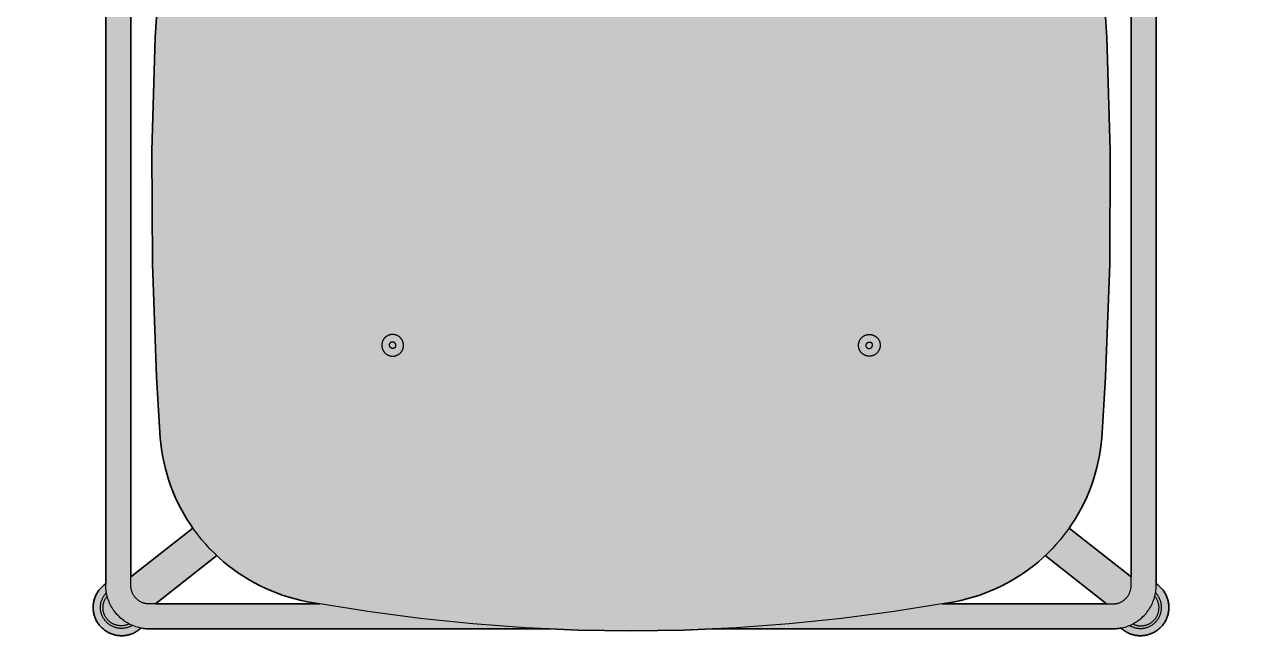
# Model space of a CAD drawing. Header units: millimetres. Extents: x 0 to 1859, y -912 to 978.
# Drawn here: x 154 to 689, y -912 to -643 of the extents above; entities that cross this region are included whole.
import ezdxf

# ---------------------------------------------------------------- set-up
doc = ezdxf.new("R2010")
doc.units = ezdxf.units.MM
doc.layers.add('Blocks', color=7, linetype='Continuous')
doc.layers.add('Blocks$Fill', color=7, linetype='Continuous', true_color=0xffffff)
doc.layers.add('Blocks$Inner', color=7, linetype='Continuous', lineweight=25, true_color=0x007f00)
doc.layers.add('Blocks$Outline', color=7, linetype='Continuous', lineweight=35, true_color=0xff3f3f)

# ---------------------------------------------------------------- blocks, each defined once
blk = doc.blocks.new('Soft Edge 95 Barstool High Top')
at = {"layer": 'Blocks$Fill'}
h = blk.add_hatch(color=256, dxfattribs=at)
h.paths.add_polyline_path([(-162.65, -151.21), (-162.49, -150.37), (-162.44, -149.94), (-162.39, -149.51), (-162.36, -149.08), (-162.35, -148.65), (-162.35, -148.22), (-162.36, -147.79), (-162.39, -147.36), (-162.44, -146.94), (-162.5, -146.51), (-162.57, -146.09), (-162.66, -145.67), (-162.76, -145.25), (-162.88, -144.84), (-163.01, -144.43), (-163.16, -144.02), (-163.32, -143.62), (-163.49, -143.23), (-163.67, -142.84), (-163.87, -142.46), (-164.09, -142.09), (-164.31, -141.72), (-164.55, -141.36), (-164.8, -141.01), (-165.06, -140.67), (-165.33, -140.34), (-165.62, -140.02), (-165.91, -139.7), (-166.22, -139.4), (-166.54, -139.11), (-166.86, -138.83), (-167.2, -138.56), (-167.54, -138.3), (-167.9, -138.06), (-168.26, -137.83), (-168.63, -137.61), (-169, -137.4), (-169.39, -137.2), (-169.78, -137.02), (-170.17, -136.86), (-170.57, -136.7), (-170.98, -136.56), (-171.39, -136.44), (-171.81, -136.32), (-172.23, -136.23), (-172.65, -136.14), (-173.07, -136.08), (-173.5, -136.02), (-173.93, -135.98), (-174.36, -135.96), (-174.79, -135.95), (-175.22, -135.95), (-175.65, -135.97), (-176.07, -136.01), (-176.5, -136.06), (-176.93, -136.12), (-177.35, -136.2), (-177.77, -136.3), (-178.19, -136.4), (-178.6, -136.52), (-179.01, -136.66), (-179.41, -136.81), (-179.81, -136.97), (-180.2, -137.15), (-180.58, -137.34), (-180.96, -137.55), (-181.34, -137.77), (-181.7, -138), (-182.06, -138.24), (-182.41, -138.49), (-182.75, -138.76), (-183.07, -139.04), (-183.39, -139.33), (-183.7, -139.63), (-184, -139.94), (-184.29, -140.26), (-184.57, -140.59), (-184.83, -140.93), (-185.09, -141.28), (-185.33, -141.64), (-185.56, -142.01), (-185.77, -142.38), (-185.98, -142.76), (-186.17, -143.15), (-186.34, -143.54), (-186.5, -143.94), (-186.65, -144.35), (-186.79, -144.76), (-186.91, -145.17), (-187.01, -145.59), (-187.11, -146.01), (-187.18, -146.44), (-187.24, -146.86), (-187.29, -147.29), (-187.32, -147.72), (-187.34, -148.15), (-187.35, -148.58), (-187.33, -149.02), (-187.31, -149.45), (-187.26, -149.88), (-187.21, -150.3), (-187.14, -150.73), (-187.05, -151.15), (-186.95, -151.57), (-186.83, -151.99), (-186.71, -152.4), (-186.56, -152.81), (-186.4, -153.21), (-186.23, -153.6), (-186.05, -153.99), (-185.85, -154.38), (-185.64, -154.75), (-185.42, -155.12), (-185.18, -155.48), (-184.93, -155.84), (-184.67, -156.18), (-184.4, -156.51), (-184.11, -156.84), (-183.82, -157.15), (-183.51, -157.46), (-183.19, -157.75), (-182.87, -158.03), (-182.53, -158.31), (-182.19, -158.56), (-181.83, -158.81), (-181.47, -159.05), (-181.1, -159.27), (-180.73, -159.48), (-180.34, -159.68), (-179.95, -159.86), (-179.55, -160.03), (-179.15, -160.18), (-178.74, -160.33), (-178.33, -160.45), (-177.92, -160.57), (-177.5, -160.66), (-177.07, -160.75), (-176.65, -160.82), (-176.22, -160.87), (-175.79, -160.91), (-175.36, -160.94), (-153.46, -189.54), (-152.7, -192.25), (-152.38, -193.62), (-152.11, -195), (-151.88, -196.39), (-151.7, -197.79), (-151.56, -199.19), (-151.47, -200.59), (-153.61, -202.8), (-154.81, -204.16), (-155.97, -205.56), (-156.88, -206.76), (-157.75, -207.99), (-158.58, -209.25), (-159.36, -210.54), (-159.91, -211.49), (-160.43, -212.44), (-160.92, -213.42), (-161.38, -214.41), (-161.81, -215.41), (-162.21, -216.43), (-162.3, -216.69), (-162.45, -217.13), (-163.33, -220.18), (-164.11, -223.25), (-164.12, -223.27), (-164.92, -227.32), (-165.73, -232.08), (-166.61, -237.7), (-166.84, -239.82), (-166.85, -239.99), (-167.02, -242.39), (-167.1, -244.77), (-167.11, -245.95), (-167.11, -246.27), (-167.1, -246.43), (-167.09, -246.61), (-167.08, -246.7), (-167.07, -246.79), (-167.06, -246.87), (-167.05, -246.96), (-167.03, -247.05), (-167.02, -247.14), (-167, -247.23), (-166.98, -247.31), (-166.95, -247.4), (-166.93, -247.48), (-166.9, -247.57), (-166.88, -247.65), (-166.85, -247.73), (-166.82, -247.82), (-166.78, -247.9), (-166.75, -247.98), (-166.65, -248.18), (-166.54, -248.37), (-166.43, -248.56), (-166.31, -248.75), (-166.18, -248.93), (-166.05, -249.1), (-165.91, -249.28), (-165.77, -249.44), (-165.62, -249.61), (-165.46, -249.77), (-165.3, -249.92), (-165.14, -250.06), (-164.97, -250.2), (-164.79, -250.34), (-164.61, -250.47), (-164.43, -250.59), (-164.24, -250.71), (-164.05, -250.82), (-163.85, -250.92), (-163.65, -251.01), (-163.03, -251.29), (-162.41, -251.54), (-161.78, -251.77), (-161.14, -251.98), (-160.49, -252.17), (-159.84, -252.34), (-159.18, -252.49), (-158.51, -252.62), (-157.85, -252.72), (-157.18, -252.8), (-154.83, -253.01), (-153.1, -253.12), (-151.41, -253.17), (-151.41, -651.96), (-152.1, -652.45), (-152.44, -652.72), (-152.76, -652.99), (-153.08, -653.28), (-153.38, -653.58), (-153.68, -653.88), (-153.96, -654.2), (-154.24, -654.53), (-154.5, -654.86), (-154.75, -655.21), (-154.99, -655.56), (-155.22, -655.92), (-155.43, -656.29), (-155.63, -656.67), (-155.82, -657.05), (-156, -657.44), (-156.16, -657.83), (-156.31, -658.23), (-156.44, -658.64), (-156.56, -659.05), (-156.67, -659.46), (-156.76, -659.87), (-156.84, -660.29), (-156.91, -660.71), (-156.96, -661.14), (-156.99, -661.56), (-157.01, -661.99), (-157.02, -662.42), (-157.01, -662.84), (-156.99, -663.27), (-156.95, -663.69), (-156.9, -664.12), (-156.83, -664.54), (-156.75, -664.96), (-156.66, -665.37), (-156.55, -665.78), (-156.43, -666.19), (-156.29, -666.6), (-156.14, -667), (-155.97, -667.39), (-155.8, -667.78), (-155.61, -668.16), (-155.4, -668.54), (-155.18, -668.92), (-154.94, -669.28), (-154.7, -669.64), (-154.44, -669.99), (-154.17, -670.33), (-153.88, -670.67), (-153.59, -670.99), (-153.28, -671.3), (-152.97, -671.6), (-152.64, -671.89), (-152.31, -672.16), (-151.96, -672.43), (-151.61, -672.68), (-151.24, -672.92), (-150.87, -673.15), (-150.49, -673.37), (-150.11, -673.57), (-149.71, -673.76), (-149.31, -673.93), (-148.91, -674.09), (-148.5, -674.24), (-148.08, -674.37), (-147.66, -674.49), (-147.24, -674.59), (-146.81, -674.68), (-146.38, -674.75), (-145.95, -674.81), (-145.52, -674.85), (-145.08, -674.87), (-144.65, -674.89), (-144.21, -674.88), (-143.78, -674.87), (-143.34, -674.83), (-142.91, -674.78), (-142.48, -674.72), (-142.05, -674.64), (-141.62, -674.55), (-141.2, -674.44), (-140.78, -674.32), (-140.37, -674.18), (-139.96, -674.03), (-139.56, -673.86), (-139.16, -673.68), (-138.77, -673.49), (-138.39, -673.28), (-138.01, -673.06), (-137.64, -672.83), (-137.28, -672.58), (-136.93, -672.32), (-136.59, -672.05), (-136.26, -671.77), (-135.93, -671.47), (-134.98, -671.64), (-134.32, -671.72), (-133.66, -671.77), (-132.99, -671.81), (-132.33, -671.82), (44.08, -671.82), (79.9, -672.71), (103.15, -672.37), (115.72, -671.82), (292.8, -671.81), (293.46, -671.77), (294.12, -671.72), (294.78, -671.64), (295.44, -671.53), (295.74, -671.47), (296.39, -672.05), (296.74, -672.32), (297.09, -672.58), (297.45, -672.83), (297.81, -673.06), (298.19, -673.28), (298.57, -673.49), (298.96, -673.68), (299.36, -673.86), (299.76, -674.03), (300.17, -674.18), (300.59, -674.32), (301, -674.44), (301.43, -674.55), (301.85, -674.64), (302.28, -674.72), (302.71, -674.78), (303.14, -674.83), (303.58, -674.87), (304.01, -674.88), (304.45, -674.89), (304.88, -674.87), (305.32, -674.85), (305.75, -674.81), (306.19, -674.75), (306.61, -674.68), (307.04, -674.59), (307.47, -674.49), (307.89, -674.37), (308.3, -674.24), (308.71, -674.09), (309.12, -673.93), (309.52, -673.76), (309.91, -673.57), (310.3, -673.37), (310.67, -673.15), (311.05, -672.92), (311.41, -672.68), (311.76, -672.43), (312.11, -672.16), (312.44, -671.89), (312.77, -671.6), (313.09, -671.3), (313.39, -670.99), (313.69, -670.67), (313.97, -670.33), (314.24, -669.99), (314.5, -669.64), (314.75, -669.28), (314.98, -668.92), (315.2, -668.54), (315.41, -668.16), (315.6, -667.78), (315.78, -667.39), (315.94, -667), (316.09, -666.6), (316.23, -666.19), (316.35, -665.78), (316.46, -665.37), (316.55, -664.96), (316.63, -664.54), (316.7, -664.12), (316.75, -663.69), (316.79, -663.27), (316.81, -662.84), (316.82, -662.42), (316.81, -661.99), (316.79, -661.56), (316.76, -661.14), (316.71, -660.71), (316.64, -660.29), (316.57, -659.87), (316.47, -659.46), (316.37, -659.05), (316.24, -658.64), (316.11, -658.23), (315.96, -657.83), (315.8, -657.44), (315.62, -657.05), (315.44, -656.67), (315.23, -656.29), (315.02, -655.92), (314.79, -655.56), (314.55, -655.21), (314.3, -654.86), (314.04, -654.53), (313.77, -654.2), (313.48, -653.88), (313.19, -653.58), (312.88, -653.28), (312.57, -652.99), (312.24, -652.72), (311.91, -652.45), (311.56, -652.2), (311.21, -651.96), (311.21, -253.17), (314.63, -253.01), (316.98, -252.8), (317.65, -252.72), (318.32, -252.62), (318.98, -252.49), (319.64, -252.34), (320.29, -252.17), (320.94, -251.98), (321.58, -251.77), (322.21, -251.54), (322.84, -251.29), (323.45, -251.01), (323.65, -250.92), (323.85, -250.82), (324.04, -250.71), (324.23, -250.59), (324.41, -250.47), (324.59, -250.34), (324.77, -250.2), (324.94, -250.06), (325.11, -249.92), (325.27, -249.77), (325.42, -249.61), (325.57, -249.44), (325.72, -249.28), (325.85, -249.1), (325.99, -248.93), (326.11, -248.75), (326.23, -248.56), (326.35, -248.37), (326.45, -248.18), (326.55, -247.98), (326.59, -247.9), (326.62, -247.82), (326.65, -247.73), (326.68, -247.65), (326.71, -247.57), (326.73, -247.48), (326.76, -247.4), (326.78, -247.31), (326.8, -247.23), (326.82, -247.14), (326.84, -247.05), (326.85, -246.96), (326.86, -246.87), (326.88, -246.79), (326.89, -246.7), (326.89, -246.61), (326.9, -246.43), (326.91, -246.27), (326.91, -245.95), (326.9, -244.77), (326.82, -242.39), (326.65, -239.99), (326.64, -239.82), (326.41, -237.7), (325.82, -233.69), (325.53, -232.08), (324.72, -227.32), (323.91, -223.25), (323.13, -220.18), (322.25, -217.13), (322.11, -216.69), (322.01, -216.43), (321.61, -215.41), (321.18, -214.41), (320.72, -213.42), (320.23, -212.44), (319.71, -211.49), (319.16, -210.54), (318.38, -209.25), (317.56, -207.99), (316.69, -206.76), (315.78, -205.56), (314.62, -204.16), (313.41, -202.8), (312.16, -201.48), (311.27, -200.59), (311.5, -197.79), (311.69, -196.39), (311.91, -195), (312.19, -193.62), (312.5, -192.25), (312.86, -190.89), (313.26, -189.54), (335.16, -160.94), (336.02, -160.87), (336.45, -160.82), (336.87, -160.75), (337.3, -160.66), (337.72, -160.57), (338.13, -160.45), (338.55, -160.33), (338.95, -160.18), (339.36, -160.03), (339.75, -159.86), (340.14, -159.68), (340.53, -159.48), (340.91, -159.27), (341.28, -159.05), (341.64, -158.81), (341.99, -158.56), (342.34, -158.31), (342.67, -158.03), (343, -157.75), (343.31, -157.46), (343.62, -157.15), (343.91, -156.84), (344.2, -156.51), (344.47, -156.18), (344.73, -155.84), (344.98, -155.48), (345.22, -155.12), (345.44, -154.75), (345.65, -154.38), (345.85, -153.99), (346.04, -153.6), (346.21, -153.21), (346.36, -152.81), (346.51, -152.4), (346.64, -151.99), (346.75, -151.57), (346.85, -151.15), (346.94, -150.73), (347.01, -150.3), (347.07, -149.88), (347.11, -149.45), (347.14, -149.02), (347.15, -148.58), (347.15, -148.15), (347.13, -147.72), (347.09, -147.29), (347.05, -146.86), (346.99, -146.44), (346.91, -146.01), (346.82, -145.59), (346.71, -145.17), (346.59, -144.76), (346.46, -144.35), (346.31, -143.94), (346.15, -143.54), (345.97, -143.15), (345.78, -142.76), (345.58, -142.38), (345.36, -142.01), (345.13, -141.64), (344.89, -141.28), (344.64, -140.93), (344.37, -140.59), (344.09, -140.26), (343.81, -139.94), (343.51, -139.63), (343.2, -139.33), (342.88, -139.04), (342.55, -138.76), (342.21, -138.49), (341.86, -138.24), (341.5, -138), (341.14, -137.77), (340.77, -137.55), (340.39, -137.34), (340, -137.15), (339.61, -136.97), (339.21, -136.81), (338.81, -136.66), (338.4, -136.52), (337.99, -136.4), (337.57, -136.3), (337.15, -136.2), (336.73, -136.12), (336.3, -136.06), (335.88, -136.01), (335.45, -135.97), (335.02, -135.95), (334.59, -135.95), (334.16, -135.96), (333.73, -135.98), (333.3, -136.02), (332.87, -136.08), (332.45, -136.14), (332.03, -136.23), (331.61, -136.32), (331.19, -136.44), (330.78, -136.56), (330.38, -136.7), (329.98, -136.86), (329.58, -137.02), (329.19, -137.2), (328.81, -137.4), (328.43, -137.61), (328.06, -137.83), (327.7, -138.06), (327.35, -138.3), (327, -138.56), (326.67, -138.83), (326.34, -139.11), (326.02, -139.4), (325.72, -139.7), (325.42, -140.02), (325.14, -140.34), (324.86, -140.67), (324.6, -141.01), (324.35, -141.36), (324.11, -141.72), (323.89, -142.09), (323.68, -142.46), (323.48, -142.84), (323.29, -143.23), (323.12, -143.62), (322.96, -144.02), (322.81, -144.43), (322.68, -144.84), (322.56, -145.25), (322.46, -145.67), (322.37, -146.09), (322.3, -146.51), (322.24, -146.94), (322.2, -147.36), (322.17, -147.79), (322.15, -148.22), (322.15, -148.65), (322.16, -149.08), (322.19, -149.51), (322.24, -149.94), (322.3, -150.37), (322.37, -150.79), (322.46, -151.21), (294.19, -188.12), (290.83, -186.29), (287.99, -184.87), (285.19, -183.54), (282.35, -182.27), (277.81, -180.4), (273.22, -178.67), (268.57, -177.07), (263.88, -175.63), (257.37, -173.81), (241.22, -169.78), (231.54, -167.83), (223.11, -166.3), (194.67, -161.9), (166.09, -158.48), (137.42, -156.04), (108.68, -154.59), (79.9, -154.13), (51.13, -154.59), (22.38, -156.04), (-6.29, -158.48), (-34.87, -161.9), (-63.31, -166.3), (-71.74, -167.83), (-81.41, -169.78), (-91.01, -172.06), (-100.83, -174.7), (-108.77, -177.07), (-113.41, -178.67), (-118.01, -180.4), (-122.55, -182.27), (-125.39, -183.54), (-128.19, -184.87), (-131.03, -186.29), (-133.81, -187.79), (-134.39, -188.12)], flags=0)
h.paths.add_polyline_path([(272.85, -627.49), (275.48, -623.54), (276.89, -621.18), (278.22, -618.76), (279.47, -616.3), (280.63, -613.8), (281.7, -611.27), (282.69, -608.69), (283.58, -606.09), (284.39, -603.45), (285.1, -600.79), (285.72, -598.1), (286.25, -595.4), (286.68, -592.68), (286.98, -590.22), (287.22, -587.76), (287.73, -580.4), (290.74, -510.96), (290.91, -461.11), (289.44, -411.28), (286.33, -361.53), (281.56, -311.78), (277.77, -280.76), (277.42, -278.5), (276.99, -276.26), (276.49, -274.04), (275.92, -271.83), (275.28, -269.64), (274.56, -267.47), (273.77, -265.33), (272.92, -263.22), (271.99, -261.13), (271, -259.08), (269.94, -257.06), (268.81, -255.08), (267.62, -253.13), (266.37, -251.23), (265.05, -249.36), (283.62, -251.61), (291.9, -252.39), (300.21, -252.97), (300.21, -648.98)], flags=0)
h.paths.add_polyline_path([(216.95, -660.82), (225.16, -659.31), (227.84, -658.66), (230.5, -657.92), (233.12, -657.09), (235.72, -656.17), (238.28, -655.15), (240.81, -654.05), (243.3, -652.87), (245.74, -651.59), (248.14, -650.24), (250.49, -648.8), (252.79, -647.28), (255.04, -645.69), (257.23, -644.01), (259.36, -642.26), (261.43, -640.44), (262.34, -639.58), (289.38, -660.82)], flags=0)
h.paths.add_polyline_path([(-105.22, -249.33), (-107.82, -253.13), (-109.01, -255.08), (-110.13, -257.06), (-111.2, -259.08), (-112.19, -261.13), (-113.12, -263.22), (-113.97, -265.33), (-114.76, -267.47), (-115.47, -269.64), (-116.12, -271.83), (-116.69, -274.04), (-117.19, -276.26), (-117.61, -278.5), (-117.96, -280.76), (-119.46, -292.6), (-126.53, -361.53), (-129.64, -411.28), (-131.11, -461.11), (-130.93, -510.96), (-129.11, -560.77), (-127.42, -587.76), (-127.18, -590.22), (-126.88, -592.68), (-126.44, -595.4), (-125.92, -598.1), (-125.3, -600.79), (-124.58, -603.45), (-123.78, -606.09), (-122.88, -608.69), (-121.9, -611.27), (-120.83, -613.8), (-119.67, -616.3), (-118.42, -618.76), (-117.09, -621.18), (-115.68, -623.54), (-114.18, -625.86), (-113.05, -627.49), (-140.41, -648.98), (-140.41, -252.97), (-123.81, -251.61), (-115.23, -250.65)], flags=0)
h.paths.add_polyline_path([(-102.54, -639.58), (-99.56, -642.26), (-97.43, -644.01), (-95.24, -645.69), (-92.99, -647.28), (-90.69, -648.8), (-88.34, -650.24), (-85.94, -651.59), (-83.49, -652.87), (-81.01, -654.05), (-78.48, -655.15), (-75.92, -656.17), (-73.32, -657.09), (-70.69, -657.92), (-68.04, -658.66), (-65.36, -659.31), (-62.66, -659.87), (-57.14, -660.82), (-129.58, -660.82)], flags=0)
at = {"layer": 'Blocks$Inner'}
for p, q in [((-151.41, -652.74), (-151.41, -253.17)), ((-140.41, -652.74), (-140.41, -252.97)), ((300.21, -652.74), (300.21, -252.97)), ((311.21, -652.74), (311.21, -253.17)), ((-113.05, -627.49), (-140.41, -648.98)), ((272.85, -627.49), (300.21, -648.98)), ((-129.58, -660.82), (-102.54, -639.58)), ((289.38, -660.82), (262.34, -639.58)), ((-57.14, -660.82), (-132.33, -660.82)), ((216.95, -660.82), (292.13, -660.82)), ((-135.93, -671.47), (-136.26, -671.77)), ((44.08, -671.82), (-132.33, -671.82)), ((115.72, -671.82), (292.13, -671.82)), ((295.74, -671.47), (296.06, -671.77))]:
    blk.add_line(p, q, dxfattribs=at)
for points in [[(286.33, -361.53), (289.44, -411.28), (290.91, -461.11), (290.74, -510.96), (288.91, -560.77), (288.91, -560.81), (287.73, -580.4), (287.39, -585.29), (287.22, -587.76), (286.98, -590.22), (286.68, -592.68), (286.25, -595.4), (285.72, -598.1), (285.1, -600.79), (284.39, -603.45), (283.58, -606.09), (282.69, -608.69), (281.7, -611.27), (280.63, -613.8), (279.47, -616.3), (278.22, -618.76), (276.89, -621.18), (275.48, -623.54), (273.99, -625.86), (272.41, -628.12), (270.76, -630.33), (269.04, -632.48), (267.24, -634.57), (265.37, -636.59), (263.43, -638.55), (261.43, -640.44), (259.36, -642.26), (257.23, -644.01), (255.04, -645.69), (252.79, -647.28), (250.49, -648.8), (248.14, -650.24), (245.74, -651.59), (243.3, -652.87), (240.81, -654.05), (238.28, -655.15), (235.72, -656.17), (233.12, -657.09), (230.5, -657.92), (227.84, -658.66), (225.16, -659.31), (222.46, -659.87), (219.75, -660.33), (214.98, -661.16), (195.84, -664.21), (172.71, -667.28), (149.58, -669.66), (126.39, -671.35), (103.15, -672.37), (79.9, -672.71), (56.65, -672.37), (33.42, -671.35), (10.22, -669.66), (-12.91, -667.28), (-36.04, -664.21), (-55.18, -661.16), (-59.94, -660.33), (-62.66, -659.87), (-65.36, -659.31), (-68.04, -658.66), (-70.69, -657.92), (-73.32, -657.09), (-75.92, -656.17), (-78.48, -655.15), (-81.01, -654.05), (-83.49, -652.87), (-85.94, -651.59), (-88.34, -650.24), (-90.69, -648.8), (-92.99, -647.28), (-95.24, -645.69), (-97.43, -644.01), (-99.56, -642.26), (-101.63, -640.44), (-103.63, -638.55), (-105.57, -636.59), (-107.44, -634.57), (-109.24, -632.48), (-110.96, -630.33), (-112.61, -628.12), (-114.18, -625.86), (-115.68, -623.54), (-117.09, -621.18), (-118.42, -618.76), (-119.67, -616.3), (-120.83, -613.8), (-121.9, -611.27), (-122.88, -608.69), (-123.78, -606.09), (-124.58, -603.45), (-125.3, -600.79), (-125.92, -598.1), (-126.44, -595.4), (-126.88, -592.68), (-127.18, -590.22), (-127.42, -587.76), (-127.59, -585.29), (-127.93, -580.4), (-129.11, -560.81), (-129.11, -560.77), (-130.93, -510.96), (-131.11, -461.11), (-129.64, -411.28), (-126.53, -361.53)], [(-23.89, -547.81), (-23.9, -547.82), (-23.93, -547.86), (-23.97, -547.89), (-24.01, -547.93), (-24.05, -547.96), (-24.09, -547.99), (-24.13, -548.02), (-24.18, -548.05), (-24.22, -548.08), (-24.27, -548.11), (-24.31, -548.13), (-24.36, -548.15), (-24.41, -548.17), (-24.46, -548.19), (-24.5, -548.21), (-24.55, -548.23), (-24.6, -548.24), (-24.65, -548.25), (-24.7, -548.26), (-24.76, -548.27), (-24.81, -548.28), (-24.86, -548.28), (-24.91, -548.29), (-24.96, -548.29), (-25.01, -548.29), (-25.07, -548.29), (-25.12, -548.28), (-25.17, -548.28), (-25.22, -548.27), (-25.27, -548.26), (-25.32, -548.25), (-25.37, -548.24), (-25.42, -548.23), (-25.47, -548.21), (-25.52, -548.19), (-25.57, -548.17), (-25.62, -548.15), (-25.66, -548.13), (-25.71, -548.11), (-25.75, -548.08), (-25.8, -548.05), (-25.84, -548.02), (-25.88, -547.99), (-25.92, -547.96), (-25.96, -547.93), (-26, -547.89), (-26.04, -547.86), (-26.08, -547.82), (-26.11, -547.78), (-26.15, -547.74), (-26.18, -547.7), (-26.21, -547.66), (-26.24, -547.62), (-26.27, -547.58), (-26.29, -547.53), (-26.32, -547.48), (-26.34, -547.44), (-26.36, -547.39), (-26.38, -547.34), (-26.4, -547.3), (-26.42, -547.25), (-26.43, -547.2), (-26.44, -547.15), (-26.46, -547.1), (-26.47, -547.04), (-26.47, -546.99), (-26.48, -546.94), (-26.48, -546.89), (-26.49, -546.84), (-26.49, -546.79), (-26.49, -546.73), (-26.48, -546.68), (-26.48, -546.63), (-26.47, -546.58), (-26.46, -546.53), (-26.45, -546.48), (-26.44, -546.43), (-26.43, -546.38), (-26.41, -546.33), (-26.4, -546.28), (-26.38, -546.23), (-26.36, -546.18), (-26.34, -546.14), (-26.31, -546.09), (-26.29, -546.04), (-26.26, -546), (-26.23, -545.96), (-26.2, -545.91), (-26.17, -545.87), (-26.14, -545.83), (-26.11, -545.79), (-26.1, -545.78)], [(-23.94, -547.87), (-23.91, -547.83), (-23.88, -547.78), (-23.85, -547.74), (-23.83, -547.7), (-23.8, -547.65), (-23.78, -547.6), (-23.75, -547.56), (-23.73, -547.51), (-23.71, -547.46), (-23.7, -547.41), (-23.68, -547.36), (-23.67, -547.31), (-23.66, -547.26), (-23.65, -547.21), (-23.64, -547.16), (-23.63, -547.11), (-23.62, -547.06), (-23.62, -547.01), (-23.62, -546.95), (-23.62, -546.9), (-23.62, -546.85), (-23.63, -546.8), (-23.63, -546.75), (-23.64, -546.7), (-23.65, -546.65), (-23.66, -546.59), (-23.67, -546.54), (-23.69, -546.49), (-23.7, -546.44), (-23.72, -546.4), (-23.74, -546.35), (-23.76, -546.3), (-23.78, -546.25), (-23.81, -546.21), (-23.83, -546.16), (-23.86, -546.12), (-23.89, -546.08), (-23.92, -546.03), (-23.95, -545.99), (-23.99, -545.95), (-24.02, -545.92), (-24.06, -545.88), (-24.09, -545.84), (-24.13, -545.81), (-24.17, -545.77), (-24.21, -545.74), (-24.25, -545.71), (-24.3, -545.68), (-24.34, -545.65), (-24.39, -545.63), (-24.43, -545.6), (-24.48, -545.58), (-24.53, -545.56), (-24.57, -545.54), (-24.62, -545.52), (-24.67, -545.5), (-24.72, -545.49), (-24.77, -545.48), (-24.82, -545.47), (-24.87, -545.46), (-24.92, -545.45), (-24.98, -545.44), (-25.03, -545.44), (-25.08, -545.44), (-25.13, -545.44), (-25.18, -545.44), (-25.23, -545.44), (-25.29, -545.44), (-25.34, -545.45), (-25.39, -545.46), (-25.44, -545.47), (-25.49, -545.48), (-25.54, -545.5), (-25.59, -545.51), (-25.64, -545.53), (-25.69, -545.55), (-25.73, -545.57), (-25.78, -545.59), (-25.83, -545.61), (-25.87, -545.64), (-25.92, -545.66), (-25.96, -545.69), (-26, -545.72), (-26.04, -545.75), (-26.09, -545.79), (-26.12, -545.82), (-26.16, -545.86)], [(183.75, -547.87), (183.71, -547.83), (183.68, -547.78), (183.66, -547.74), (183.63, -547.7), (183.6, -547.65), (183.58, -547.6), (183.56, -547.56), (183.54, -547.51), (183.52, -547.46), (183.5, -547.41), (183.48, -547.36), (183.47, -547.31), (183.46, -547.26), (183.45, -547.21), (183.44, -547.16), (183.43, -547.11), (183.43, -547.06), (183.42, -547.01), (183.42, -546.95), (183.42, -546.9), (183.42, -546.85), (183.43, -546.8), (183.43, -546.75), (183.44, -546.7), (183.45, -546.65), (183.46, -546.59), (183.47, -546.54), (183.49, -546.49), (183.5, -546.44), (183.52, -546.4), (183.54, -546.35), (183.56, -546.3), (183.59, -546.25), (183.61, -546.21), (183.64, -546.16), (183.66, -546.12), (183.69, -546.08), (183.72, -546.03), (183.76, -545.99), (183.79, -545.95), (183.82, -545.92), (183.86, -545.88), (183.9, -545.84), (183.93, -545.81), (183.97, -545.77), (184.02, -545.74), (184.06, -545.71), (184.1, -545.68), (184.14, -545.65), (184.19, -545.63), (184.23, -545.6), (184.28, -545.58), (184.33, -545.56), (184.38, -545.54), (184.42, -545.52), (184.47, -545.5), (184.52, -545.49), (184.57, -545.48), (184.62, -545.47), (184.68, -545.46), (184.73, -545.45), (184.78, -545.44), (184.83, -545.44), (184.88, -545.44), (184.93, -545.44), (184.99, -545.44), (185.04, -545.44), (185.09, -545.44), (185.14, -545.45), (185.19, -545.46), (185.24, -545.47), (185.29, -545.48), (185.34, -545.5), (185.39, -545.51), (185.44, -545.53), (185.49, -545.55), (185.54, -545.57), (185.58, -545.59), (185.63, -545.61), (185.68, -545.64), (185.72, -545.66), (185.76, -545.69), (185.81, -545.72), (185.85, -545.75), (185.89, -545.79), (185.93, -545.82), (185.96, -545.86)], [(183.69, -547.81), (183.7, -547.82), (183.74, -547.86), (183.78, -547.89), (183.81, -547.93), (183.85, -547.96), (183.9, -547.99), (183.94, -548.02), (183.98, -548.05), (184.02, -548.08), (184.07, -548.11), (184.12, -548.13), (184.16, -548.15), (184.21, -548.17), (184.26, -548.19), (184.31, -548.21), (184.36, -548.23), (184.41, -548.24), (184.46, -548.25), (184.51, -548.26), (184.56, -548.27), (184.61, -548.28), (184.66, -548.28), (184.71, -548.29), (184.76, -548.29), (184.82, -548.29), (184.87, -548.29), (184.92, -548.28), (184.97, -548.28), (185.02, -548.27), (185.07, -548.26), (185.12, -548.25), (185.18, -548.24), (185.22, -548.23), (185.27, -548.21), (185.32, -548.19), (185.37, -548.17), (185.42, -548.15), (185.47, -548.13), (185.51, -548.11), (185.56, -548.08), (185.6, -548.05), (185.64, -548.02), (185.69, -547.99), (185.73, -547.96), (185.77, -547.93), (185.81, -547.89), (185.84, -547.86), (185.88, -547.82), (185.91, -547.78), (185.95, -547.74), (185.98, -547.7), (186.01, -547.66), (186.04, -547.62), (186.07, -547.58), (186.09, -547.53), (186.12, -547.48), (186.14, -547.44), (186.16, -547.39), (186.18, -547.34), (186.2, -547.3), (186.22, -547.25), (186.23, -547.2), (186.25, -547.15), (186.26, -547.1), (186.27, -547.04), (186.28, -546.99), (186.28, -546.94), (186.29, -546.89), (186.29, -546.84), (186.29, -546.79), (186.29, -546.73), (186.29, -546.68), (186.28, -546.63), (186.28, -546.58), (186.27, -546.53), (186.26, -546.48), (186.25, -546.43), (186.23, -546.38), (186.22, -546.33), (186.2, -546.28), (186.18, -546.23), (186.16, -546.18), (186.14, -546.14), (186.12, -546.09), (186.09, -546.04), (186.06, -546), (186.04, -545.96), (186.01, -545.91), (185.98, -545.87), (185.94, -545.83), (185.91, -545.79), (185.9, -545.78)], [(-136.26, -671.77), (-136.59, -672.05), (-136.93, -672.32), (-137.28, -672.58), (-137.64, -672.83), (-138.01, -673.06), (-138.39, -673.28), (-138.77, -673.49), (-139.16, -673.68), (-139.56, -673.86), (-139.96, -674.03), (-140.37, -674.18), (-140.78, -674.32), (-141.2, -674.44), (-141.62, -674.55), (-142.05, -674.64), (-142.48, -674.72), (-142.91, -674.78), (-143.34, -674.83), (-143.78, -674.87), (-144.21, -674.88), (-144.65, -674.89), (-145.08, -674.87), (-145.52, -674.85), (-145.95, -674.81), (-146.38, -674.75), (-146.81, -674.68), (-147.24, -674.59), (-147.66, -674.49), (-148.08, -674.37), (-148.5, -674.24), (-148.91, -674.09), (-149.31, -673.93), (-149.71, -673.76), (-150.11, -673.57), (-150.49, -673.37), (-150.87, -673.15), (-151.24, -672.92), (-151.61, -672.68), (-151.96, -672.43), (-152.31, -672.16), (-152.64, -671.89), (-152.97, -671.6), (-153.28, -671.3), (-153.59, -670.99), (-153.88, -670.67), (-154.17, -670.33), (-154.44, -669.99), (-154.7, -669.64), (-154.94, -669.28), (-155.18, -668.92), (-155.4, -668.54), (-155.61, -668.16), (-155.8, -667.78), (-155.97, -667.39), (-156.14, -667), (-156.29, -666.6), (-156.43, -666.19), (-156.55, -665.78), (-156.66, -665.37), (-156.75, -664.96), (-156.83, -664.54), (-156.9, -664.12), (-156.95, -663.69), (-156.99, -663.27), (-157.01, -662.84), (-157.02, -662.42), (-157.01, -661.99), (-156.99, -661.56), (-156.96, -661.14), (-156.91, -660.71), (-156.84, -660.29), (-156.76, -659.87), (-156.67, -659.46), (-156.56, -659.05), (-156.44, -658.64), (-156.31, -658.23), (-156.16, -657.83), (-156, -657.44), (-155.82, -657.05), (-155.63, -656.67), (-155.43, -656.29), (-155.22, -655.92), (-154.99, -655.56), (-154.75, -655.21), (-154.5, -654.86), (-154.24, -654.53), (-153.96, -654.2), (-153.68, -653.88), (-153.38, -653.58), (-153.08, -653.28), (-152.76, -652.99), (-152.44, -652.72), (-152.1, -652.45), (-151.76, -652.2), (-151.41, -651.96)], [(296.06, -671.77), (296.39, -672.05), (296.74, -672.32), (297.09, -672.58), (297.45, -672.83), (297.81, -673.06), (298.19, -673.28), (298.57, -673.49), (298.96, -673.68), (299.36, -673.86), (299.76, -674.03), (300.17, -674.18), (300.59, -674.32), (301, -674.44), (301.43, -674.55), (301.85, -674.64), (302.28, -674.72), (302.71, -674.78), (303.14, -674.83), (303.58, -674.87), (304.01, -674.88), (304.45, -674.89), (304.88, -674.87), (305.32, -674.85), (305.75, -674.81), (306.19, -674.75), (306.61, -674.68), (307.04, -674.59), (307.47, -674.49), (307.89, -674.37), (308.3, -674.24), (308.71, -674.09), (309.12, -673.93), (309.52, -673.76), (309.91, -673.57), (310.3, -673.37), (310.67, -673.15), (311.05, -672.92), (311.41, -672.68), (311.76, -672.43), (312.11, -672.16), (312.44, -671.89), (312.77, -671.6), (313.09, -671.3), (313.39, -670.99), (313.69, -670.67), (313.97, -670.33), (314.24, -669.99), (314.5, -669.64), (314.75, -669.28), (314.98, -668.92), (315.2, -668.54), (315.41, -668.16), (315.6, -667.78), (315.78, -667.39), (315.94, -667), (316.09, -666.6), (316.23, -666.19), (316.35, -665.78), (316.46, -665.37), (316.55, -664.96), (316.63, -664.54), (316.7, -664.12), (316.75, -663.69), (316.79, -663.27), (316.81, -662.84), (316.82, -662.42), (316.81, -661.99), (316.79, -661.56), (316.76, -661.14), (316.71, -660.71), (316.64, -660.29), (316.57, -659.87), (316.47, -659.46), (316.37, -659.05), (316.24, -658.64), (316.11, -658.23), (315.96, -657.83), (315.8, -657.44), (315.62, -657.05), (315.44, -656.67), (315.23, -656.29), (315.02, -655.92), (314.79, -655.56), (314.55, -655.21), (314.3, -654.86), (314.04, -654.53), (313.77, -654.2), (313.48, -653.88), (313.19, -653.58), (312.88, -653.28), (312.57, -652.99), (312.24, -652.72), (311.91, -652.45), (311.56, -652.2), (311.21, -651.96)], [(-139.74, -670.32), (-140.02, -670.48), (-140.3, -670.64), (-140.59, -670.78), (-140.88, -670.91), (-141.18, -671.03), (-141.48, -671.14), (-141.79, -671.24), (-142.1, -671.33), (-142.41, -671.41), (-142.73, -671.48), (-143.04, -671.53), (-143.36, -671.58), (-143.68, -671.61), (-144, -671.64), (-144.32, -671.65), (-144.65, -671.65), (-144.97, -671.64), (-145.29, -671.62), (-145.61, -671.59), (-145.93, -671.54), (-146.25, -671.49), (-146.56, -671.42), (-146.87, -671.35), (-147.18, -671.26), (-147.49, -671.16), (-147.79, -671.05), (-148.09, -670.94), (-148.39, -670.81), (-148.68, -670.67), (-148.96, -670.52), (-149.24, -670.36), (-149.52, -670.19), (-149.78, -670.01), (-150.05, -669.82), (-150.3, -669.63), (-150.55, -669.42), (-150.79, -669.21), (-151.02, -668.99), (-151.25, -668.76), (-151.46, -668.52), (-151.67, -668.27), (-151.87, -668.02), (-152.06, -667.76), (-152.25, -667.5), (-152.42, -667.22), (-152.58, -666.95), (-152.74, -666.66), (-152.88, -666.38), (-153.01, -666.08), (-153.14, -665.78), (-153.25, -665.48), (-153.35, -665.18), (-153.44, -664.87), (-153.53, -664.55), (-153.6, -664.24), (-153.65, -663.92), (-153.7, -663.6), (-153.74, -663.28), (-153.77, -662.96), (-153.78, -662.64), (-153.78, -662.32), (-153.77, -661.99), (-153.75, -661.67), (-153.72, -661.35), (-153.68, -661.03), (-153.63, -660.71), (-153.57, -660.39), (-153.49, -660.08), (-153.41, -659.77), (-153.31, -659.46), (-153.2, -659.16), (-153.08, -658.86), (-152.96, -658.56), (-152.82, -658.27), (-152.67, -657.98), (-152.51, -657.7), (-152.34, -657.43), (-152.16, -657.16), (-151.98, -656.89), (-151.78, -656.64), (-151.58, -656.39), (-151.36, -656.15), (-151.14, -655.91)], [(-141.11, -669.68), (-141.37, -669.8), (-141.62, -669.91), (-141.88, -670.01), (-142.15, -670.1), (-142.41, -670.18), (-142.68, -670.26), (-142.95, -670.32), (-143.23, -670.38), (-143.5, -670.42), (-143.78, -670.46), (-144.06, -670.48), (-144.34, -670.5), (-144.62, -670.5), (-144.9, -670.5), (-145.17, -670.49), (-145.45, -670.47), (-145.73, -670.43), (-146.01, -670.39), (-146.28, -670.34), (-146.55, -670.28), (-146.82, -670.21), (-147.09, -670.13), (-147.36, -670.04), (-147.62, -669.94), (-147.87, -669.83), (-148.13, -669.71), (-148.38, -669.59), (-148.62, -669.46), (-148.86, -669.31), (-149.1, -669.16), (-149.33, -669), (-149.55, -668.84), (-149.77, -668.66), (-149.98, -668.48), (-150.19, -668.29), (-150.38, -668.09), (-150.58, -667.89), (-150.76, -667.68), (-150.94, -667.47), (-151.11, -667.24), (-151.27, -667.02), (-151.42, -666.78), (-151.57, -666.54), (-151.7, -666.3), (-151.83, -666.05), (-151.95, -665.8), (-152.06, -665.54), (-152.17, -665.28), (-152.26, -665.02), (-152.34, -664.75), (-152.42, -664.49), (-152.48, -664.21), (-152.53, -663.94), (-152.58, -663.66), (-152.62, -663.39), (-152.64, -663.11), (-152.66, -662.83), (-152.67, -662.55), (-152.66, -662.27), (-152.65, -661.99), (-152.63, -661.72), (-152.6, -661.44), (-152.55, -661.16), (-152.5, -660.89), (-152.44, -660.62), (-152.37, -660.35), (-152.29, -660.08), (-152.2, -659.81), (-152.1, -659.55), (-152, -659.29), (-151.88, -659.04), (-151.76, -658.79), (-151.62, -658.54), (-151.48, -658.3), (-151.33, -658.07), (-151.17, -657.84), (-151, -657.62), (-150.83, -657.4)], [(-132.33, -671.82), (-132.99, -671.81), (-133.66, -671.77), (-134.32, -671.72), (-134.98, -671.64), (-135.64, -671.53), (-136.29, -671.4), (-136.94, -671.25), (-137.59, -671.08), (-138.22, -670.89), (-138.85, -670.67), (-139.47, -670.43), (-140.09, -670.17), (-140.69, -669.89), (-141.28, -669.59), (-141.87, -669.26), (-142.44, -668.92), (-143, -668.56), (-143.54, -668.18), (-144.07, -667.78), (-144.59, -667.36), (-145.09, -666.92), (-145.58, -666.47), (-146.05, -665.99), (-146.51, -665.51), (-146.94, -665.01), (-147.36, -664.49), (-147.76, -663.96), (-148.15, -663.41), (-148.51, -662.85), (-148.85, -662.28), (-149.17, -661.7), (-149.48, -661.1), (-149.76, -660.5), (-150.02, -659.89), (-150.26, -659.27), (-150.47, -658.64), (-150.67, -658), (-150.84, -657.36), (-150.99, -656.71), (-151.12, -656.05), (-151.22, -655.4), (-151.3, -654.73), (-151.36, -654.07), (-151.4, -653.41), (-151.41, -652.74)], [(-132.33, -660.82), (-132.58, -660.83), (-132.83, -660.82), (-133.08, -660.81), (-133.33, -660.79), (-133.58, -660.76), (-133.83, -660.72), (-134.08, -660.67), (-134.33, -660.62), (-134.57, -660.55), (-134.81, -660.48), (-135.05, -660.4), (-135.29, -660.31), (-135.52, -660.22), (-135.75, -660.11), (-135.98, -660), (-136.2, -659.88), (-136.42, -659.75), (-136.63, -659.62), (-136.84, -659.48), (-137.04, -659.33), (-137.24, -659.17), (-137.43, -659.01), (-137.62, -658.84), (-137.83, -658.66), (-138.03, -658.47), (-138.22, -658.27), (-138.41, -658.06), (-138.58, -657.85), (-138.76, -657.64), (-138.92, -657.41), (-139.08, -657.18), (-139.22, -656.95), (-139.36, -656.71), (-139.5, -656.47), (-139.62, -656.22), (-139.73, -655.97), (-139.84, -655.71), (-139.94, -655.45), (-140.03, -655.19), (-140.11, -654.93), (-140.18, -654.66), (-140.24, -654.39), (-140.29, -654.12), (-140.33, -653.84), (-140.36, -653.57), (-140.39, -653.29), (-140.4, -653.02), (-140.41, -652.74)], [(292.13, -671.82), (292.8, -671.81), (293.46, -671.77), (294.12, -671.72), (294.78, -671.64), (295.44, -671.53), (296.1, -671.4), (296.75, -671.25), (297.39, -671.08), (298.03, -670.89), (298.66, -670.67), (299.28, -670.43), (299.89, -670.17), (300.49, -669.89), (301.09, -669.59), (301.67, -669.26), (302.24, -668.92), (302.8, -668.56), (303.34, -668.18), (303.88, -667.78), (304.39, -667.36), (304.9, -666.92), (305.38, -666.47), (305.86, -665.99), (306.31, -665.51), (306.75, -665.01), (307.17, -664.49), (307.57, -663.96), (307.95, -663.41), (308.31, -662.85), (308.65, -662.28), (308.98, -661.7), (309.28, -661.1), (309.56, -660.5), (309.82, -659.89), (310.06, -659.27), (310.28, -658.64), (310.47, -658), (310.64, -657.36), (310.79, -656.71), (310.92, -656.05), (311.02, -655.4), (311.11, -654.73), (311.16, -654.07), (311.2, -653.41), (311.21, -652.74)], [(292.13, -660.82), (292.38, -660.83), (292.63, -660.82), (292.89, -660.81), (293.14, -660.79), (293.39, -660.76), (293.64, -660.72), (293.88, -660.67), (294.13, -660.62), (294.37, -660.55), (294.62, -660.48), (294.85, -660.4), (295.09, -660.31), (295.32, -660.22), (295.55, -660.11), (295.78, -660), (296, -659.88), (296.22, -659.75), (296.43, -659.62), (296.64, -659.48), (296.85, -659.33), (297.04, -659.17), (297.24, -659.01), (297.42, -658.84), (297.63, -658.66), (297.83, -658.47), (298.02, -658.27), (298.21, -658.06), (298.39, -657.85), (298.56, -657.64), (298.72, -657.41), (298.88, -657.18), (299.03, -656.95), (299.17, -656.71), (299.3, -656.47), (299.42, -656.22), (299.54, -655.97), (299.64, -655.71), (299.74, -655.45), (299.83, -655.19), (299.91, -654.93), (299.98, -654.66), (300.04, -654.39), (300.09, -654.12), (300.13, -653.84), (300.17, -653.57), (300.19, -653.29), (300.21, -653.02), (300.21, -652.74)], [(299.54, -670.32), (299.82, -670.48), (300.1, -670.64), (300.39, -670.78), (300.69, -670.91), (300.98, -671.03), (301.29, -671.14), (301.59, -671.24), (301.9, -671.33), (302.21, -671.41), (302.53, -671.48), (302.85, -671.53), (303.16, -671.58), (303.48, -671.61), (303.8, -671.64), (304.13, -671.65), (304.45, -671.65), (304.77, -671.64), (305.09, -671.62), (305.41, -671.59), (305.73, -671.54), (306.05, -671.49), (306.36, -671.42), (306.68, -671.35), (306.99, -671.26), (307.29, -671.16), (307.6, -671.05), (307.89, -670.94), (308.19, -670.81), (308.48, -670.67), (308.76, -670.52), (309.04, -670.36), (309.32, -670.19), (309.59, -670.01), (309.85, -669.82), (310.1, -669.63), (310.35, -669.42), (310.59, -669.21), (310.82, -668.99), (311.05, -668.76), (311.27, -668.52), (311.48, -668.27), (311.68, -668.02), (311.87, -667.76), (312.05, -667.5), (312.22, -667.22), (312.39, -666.95), (312.54, -666.66), (312.68, -666.38), (312.82, -666.08), (312.94, -665.78), (313.05, -665.48), (313.16, -665.18), (313.25, -664.87), (313.33, -664.55), (313.4, -664.24), (313.46, -663.92), (313.51, -663.6), (313.54, -663.28), (313.57, -662.96), (313.58, -662.64), (313.59, -662.32), (313.58, -661.99), (313.56, -661.67), (313.53, -661.35), (313.49, -661.03), (313.43, -660.71), (313.37, -660.39), (313.29, -660.08), (313.21, -659.77), (313.11, -659.46), (313, -659.16), (312.89, -658.86), (312.76, -658.56), (312.62, -658.27), (312.47, -657.98), (312.31, -657.7), (312.14, -657.43), (311.97, -657.16), (311.78, -656.89), (311.58, -656.64), (311.38, -656.39), (311.17, -656.15), (310.95, -655.91)], [(300.92, -669.68), (301.17, -669.8), (301.43, -669.91), (301.69, -670.01), (301.95, -670.1), (302.22, -670.18), (302.49, -670.26), (302.76, -670.32), (303.03, -670.38), (303.31, -670.42), (303.58, -670.46), (303.86, -670.48), (304.14, -670.5), (304.42, -670.5), (304.7, -670.5), (304.98, -670.49), (305.26, -670.47), (305.53, -670.43), (305.81, -670.39), (306.08, -670.34), (306.36, -670.28), (306.63, -670.21), (306.89, -670.13), (307.16, -670.04), (307.42, -669.94), (307.68, -669.83), (307.93, -669.71), (308.18, -669.59), (308.43, -669.46), (308.67, -669.31), (308.9, -669.16), (309.13, -669), (309.35, -668.84), (309.57, -668.66), (309.78, -668.48), (309.99, -668.29), (310.19, -668.09), (310.38, -667.89), (310.56, -667.68), (310.74, -667.47), (310.91, -667.24), (311.07, -667.02), (311.23, -666.78), (311.37, -666.54), (311.51, -666.3), (311.64, -666.05), (311.76, -665.8), (311.87, -665.54), (311.97, -665.28), (312.06, -665.02), (312.14, -664.75), (312.22, -664.49), (312.28, -664.21), (312.34, -663.94), (312.38, -663.66), (312.42, -663.39), (312.45, -663.11), (312.46, -662.83), (312.47, -662.55), (312.47, -662.27), (312.45, -661.99), (312.43, -661.72), (312.4, -661.44), (312.36, -661.16), (312.31, -660.89), (312.24, -660.62), (312.17, -660.35), (312.09, -660.08), (312.01, -659.81), (311.91, -659.55), (311.8, -659.29), (311.68, -659.04), (311.56, -658.79), (311.42, -658.54), (311.28, -658.3), (311.13, -658.07), (310.97, -657.84), (310.81, -657.62), (310.63, -657.4)]]:
    blk.add_lwpolyline(points, dxfattribs=at)
for points in [[(-21.58, -550.18), (-21.56, -550.16), (-21.55, -550.14), (-21.53, -550.12), (-21.42, -550), (-21.32, -549.87), (-21.22, -549.74), (-21.12, -549.6), (-21.03, -549.46), (-20.95, -549.32), (-20.87, -549.17), (-20.79, -549.02), (-20.72, -548.87), (-20.66, -548.72), (-20.6, -548.57), (-20.54, -548.41), (-20.49, -548.25), (-20.45, -548.09), (-20.41, -547.93), (-20.38, -547.76), (-20.35, -547.6), (-20.33, -547.44), (-20.32, -547.27), (-20.31, -547.1), (-20.31, -546.94), (-20.31, -546.77), (-20.32, -546.61), (-20.33, -546.44), (-20.35, -546.27), (-20.37, -546.11), (-20.41, -545.95), (-20.44, -545.78), (-20.48, -545.62), (-20.53, -545.46), (-20.58, -545.31), (-20.64, -545.15), (-20.71, -545), (-20.78, -544.85), (-20.85, -544.7), (-20.93, -544.55), (-21.01, -544.41), (-21.1, -544.27), (-21.2, -544.13), (-21.3, -544), (-21.4, -543.87), (-21.51, -543.74), (-21.62, -543.62), (-21.74, -543.5), (-21.86, -543.39), (-21.98, -543.28), (-22.11, -543.17), (-22.24, -543.07), (-22.38, -542.97), (-22.51, -542.88), (-22.66, -542.79), (-22.8, -542.71), (-22.95, -542.63), (-23.1, -542.56), (-23.25, -542.49), (-23.4, -542.43), (-23.56, -542.38), (-23.72, -542.32), (-23.88, -542.28), (-24.04, -542.24), (-24.2, -542.21), (-24.37, -542.18), (-24.53, -542.15), (-24.7, -542.14), (-24.86, -542.13), (-25.03, -542.12), (-25.19, -542.12), (-25.36, -542.13), (-25.53, -542.14), (-25.69, -542.16), (-25.86, -542.18), (-26.02, -542.21), (-26.18, -542.24), (-26.34, -542.28), (-26.5, -542.33), (-26.66, -542.38), (-26.82, -542.43), (-26.97, -542.5), (-27.12, -542.56), (-27.27, -542.64), (-27.42, -542.71), (-27.56, -542.8), (-27.71, -542.88), (-27.84, -542.98), (-27.98, -543.07), (-28.11, -543.18), (-28.24, -543.28), (-28.36, -543.39), (-28.48, -543.51), (-28.6, -543.63), (-28.63, -543.66), (-28.65, -543.68), (-28.76, -543.81), (-28.86, -543.94), (-28.96, -544.07), (-29.06, -544.21), (-29.15, -544.34), (-29.23, -544.49), (-29.31, -544.63), (-29.39, -544.78), (-29.46, -544.93), (-29.52, -545.08), (-29.58, -545.24), (-29.64, -545.4), (-29.68, -545.56), (-29.73, -545.72), (-29.77, -545.88), (-29.8, -546.04), (-29.82, -546.2), (-29.84, -546.37), (-29.86, -546.53), (-29.87, -546.7), (-29.87, -546.87), (-29.87, -547.03), (-29.86, -547.2), (-29.85, -547.36), (-29.83, -547.53), (-29.8, -547.69), (-29.77, -547.86), (-29.73, -548.02), (-29.69, -548.18), (-29.65, -548.34), (-29.59, -548.5), (-29.53, -548.65), (-29.47, -548.8), (-29.4, -548.96), (-29.33, -549.1), (-29.25, -549.25), (-29.16, -549.39), (-29.07, -549.53), (-28.98, -549.67), (-28.88, -549.8), (-28.78, -549.93), (-28.67, -550.06), (-28.56, -550.18), (-28.44, -550.3), (-28.32, -550.42), (-28.2, -550.53), (-28.07, -550.63), (-27.94, -550.73), (-27.8, -550.83), (-27.66, -550.92), (-27.52, -551.01), (-27.38, -551.09), (-27.23, -551.17), (-27.08, -551.24), (-26.93, -551.31), (-26.77, -551.37), (-26.62, -551.43), (-26.46, -551.48), (-26.3, -551.52), (-26.14, -551.56), (-25.98, -551.6), (-25.81, -551.62), (-25.65, -551.65), (-25.48, -551.66), (-25.32, -551.68), (-25.15, -551.68), (-24.98, -551.68), (-24.82, -551.68), (-24.65, -551.66), (-24.49, -551.65), (-24.32, -551.62), (-24.16, -551.6), (-24, -551.56), (-23.84, -551.52), (-23.68, -551.48), (-23.52, -551.42), (-23.36, -551.37), (-23.21, -551.31), (-23.06, -551.24), (-22.91, -551.17), (-22.76, -551.09), (-22.62, -551.01), (-22.47, -550.92), (-22.34, -550.83), (-22.2, -550.73), (-22.07, -550.63), (-21.94, -550.52), (-21.82, -550.41), (-21.7, -550.3)], [(181.38, -550.18), (181.37, -550.16), (181.35, -550.14), (181.33, -550.12), (181.23, -550), (181.12, -549.87), (181.02, -549.74), (180.93, -549.6), (180.84, -549.46), (180.75, -549.32), (180.67, -549.17), (180.59, -549.02), (180.52, -548.87), (180.46, -548.72), (180.4, -548.57), (180.34, -548.41), (180.3, -548.25), (180.25, -548.09), (180.22, -547.93), (180.18, -547.76), (180.16, -547.6), (180.14, -547.44), (180.12, -547.27), (180.11, -547.1), (180.11, -546.94), (180.11, -546.77), (180.12, -546.61), (180.13, -546.44), (180.15, -546.27), (180.18, -546.11), (180.21, -545.95), (180.24, -545.78), (180.29, -545.62), (180.33, -545.46), (180.39, -545.31), (180.45, -545.15), (180.51, -545), (180.58, -544.85), (180.65, -544.7), (180.73, -544.55), (180.82, -544.41), (180.91, -544.27), (181, -544.13), (181.1, -544), (181.2, -543.87), (181.31, -543.74), (181.42, -543.62), (181.54, -543.5), (181.66, -543.39), (181.78, -543.28), (181.91, -543.17), (182.04, -543.07), (182.18, -542.97), (182.32, -542.88), (182.46, -542.79), (182.6, -542.71), (182.75, -542.63), (182.9, -542.56), (183.05, -542.49), (183.21, -542.43), (183.36, -542.38), (183.52, -542.32), (183.68, -542.28), (183.84, -542.24), (184, -542.21), (184.17, -542.18), (184.33, -542.15), (184.5, -542.14), (184.66, -542.13), (184.83, -542.12), (185, -542.12), (185.16, -542.13), (185.33, -542.14), (185.49, -542.16), (185.66, -542.18), (185.82, -542.21), (185.98, -542.24), (186.15, -542.28), (186.31, -542.33), (186.46, -542.38), (186.62, -542.43), (186.77, -542.5), (186.93, -542.56), (187.08, -542.64), (187.22, -542.71), (187.37, -542.8), (187.51, -542.88), (187.65, -542.98), (187.78, -543.07), (187.91, -543.18), (188.04, -543.28), (188.16, -543.39), (188.29, -543.51), (188.4, -543.63), (188.43, -543.66), (188.45, -543.68), (188.56, -543.81), (188.66, -543.94), (188.76, -544.07), (188.86, -544.21), (188.95, -544.34), (189.03, -544.49), (189.11, -544.63), (189.19, -544.78), (189.26, -544.93), (189.32, -545.08), (189.38, -545.24), (189.44, -545.4), (189.49, -545.56), (189.53, -545.72), (189.57, -545.88), (189.6, -546.04), (189.63, -546.2), (189.65, -546.37), (189.66, -546.53), (189.67, -546.7), (189.67, -546.87), (189.67, -547.03), (189.66, -547.2), (189.65, -547.36), (189.63, -547.53), (189.61, -547.69), (189.57, -547.86), (189.54, -548.02), (189.5, -548.18), (189.45, -548.34), (189.39, -548.5), (189.34, -548.65), (189.27, -548.8), (189.2, -548.96), (189.13, -549.1), (189.05, -549.25), (188.96, -549.39), (188.88, -549.53), (188.78, -549.67), (188.68, -549.8), (188.58, -549.93), (188.47, -550.06), (188.36, -550.18), (188.24, -550.3), (188.12, -550.42), (188, -550.53), (187.87, -550.63), (187.74, -550.73), (187.6, -550.83), (187.47, -550.92), (187.32, -551.01), (187.18, -551.09), (187.03, -551.17), (186.88, -551.24), (186.73, -551.31), (186.58, -551.37), (186.42, -551.43), (186.26, -551.48), (186.1, -551.52), (185.94, -551.56), (185.78, -551.6), (185.62, -551.62), (185.45, -551.65), (185.29, -551.66), (185.12, -551.68), (184.95, -551.68), (184.79, -551.68), (184.62, -551.68), (184.46, -551.66), (184.29, -551.65), (184.13, -551.62), (183.96, -551.6), (183.8, -551.56), (183.64, -551.52), (183.48, -551.48), (183.32, -551.42), (183.16, -551.37), (183.01, -551.31), (182.86, -551.24), (182.71, -551.17), (182.56, -551.09), (182.42, -551.01), (182.28, -550.92), (182.14, -550.83), (182, -550.73), (181.87, -550.63), (181.74, -550.52), (181.62, -550.41), (181.5, -550.3)]]:
    blk.add_lwpolyline(points, close=True, dxfattribs=at)
at = {"layer": 'Blocks$Outline'}
for points in [[(-126.53, -361.53), (-129.64, -411.28), (-131.11, -461.11), (-130.93, -510.96), (-129.11, -560.77), (-129.11, -560.81), (-127.93, -580.4), (-127.59, -585.29), (-127.42, -587.76), (-127.18, -590.22), (-126.88, -592.68), (-126.44, -595.4), (-125.92, -598.1), (-125.3, -600.79), (-124.58, -603.45), (-123.78, -606.09), (-122.88, -608.69), (-121.9, -611.27), (-120.83, -613.8), (-119.67, -616.3), (-118.42, -618.76), (-117.09, -621.18), (-115.68, -623.54), (-114.18, -625.86), (-113.05, -627.49)], [(272.85, -627.49), (273.99, -625.86), (275.48, -623.54), (276.89, -621.18), (278.22, -618.76), (279.47, -616.3), (280.63, -613.8), (281.7, -611.27), (282.69, -608.69), (283.58, -606.09), (284.39, -603.45), (285.1, -600.79), (285.72, -598.1), (286.25, -595.4), (286.68, -592.68), (286.98, -590.22), (287.22, -587.76), (287.39, -585.29), (287.73, -580.4), (288.91, -560.81), (288.91, -560.77), (290.74, -510.96), (290.91, -461.11), (289.44, -411.28), (286.33, -361.53)], [(-151.41, -253.17), (-151.41, -651.96)], [(-140.41, -648.98), (-140.41, -252.97)], [(300.21, -252.97), (300.21, -648.98)], [(311.21, -651.96), (311.21, -253.17)], [(-113.05, -627.49), (-140.41, -648.98)], [(300.21, -648.98), (272.85, -627.49)], [(-129.58, -660.82), (-102.54, -639.58)], [(-102.54, -639.58), (-101.63, -640.44), (-99.56, -642.26), (-97.43, -644.01), (-95.24, -645.69), (-92.99, -647.28), (-90.69, -648.8), (-88.34, -650.24), (-85.94, -651.59), (-83.49, -652.87), (-81.01, -654.05), (-78.48, -655.15), (-75.92, -656.17), (-73.32, -657.09), (-70.69, -657.92), (-68.04, -658.66), (-65.36, -659.31), (-62.66, -659.87), (-59.94, -660.33), (-57.14, -660.82)], [(216.95, -660.82), (219.75, -660.33), (222.46, -659.87), (225.16, -659.31), (227.84, -658.66), (230.5, -657.92), (233.12, -657.09), (235.72, -656.17), (238.28, -655.15), (240.81, -654.05), (243.3, -652.87), (245.74, -651.59), (248.14, -650.24), (250.49, -648.8), (252.79, -647.28), (255.04, -645.69), (257.23, -644.01), (259.36, -642.26), (261.43, -640.44), (262.34, -639.58)], [(262.34, -639.58), (289.38, -660.82)], [(-151.41, -651.96), (-151.76, -652.2), (-152.1, -652.45), (-152.44, -652.72), (-152.76, -652.99), (-153.08, -653.28), (-153.38, -653.58), (-153.68, -653.88), (-153.96, -654.2), (-154.24, -654.53), (-154.5, -654.86), (-154.75, -655.21), (-154.99, -655.56), (-155.22, -655.92), (-155.43, -656.29), (-155.63, -656.67), (-155.82, -657.05), (-156, -657.44), (-156.16, -657.83), (-156.31, -658.23), (-156.44, -658.64), (-156.56, -659.05), (-156.67, -659.46), (-156.76, -659.87), (-156.84, -660.29), (-156.91, -660.71), (-156.96, -661.14), (-156.99, -661.56), (-157.01, -661.99), (-157.02, -662.42), (-157.01, -662.84), (-156.99, -663.27), (-156.95, -663.69), (-156.9, -664.12), (-156.83, -664.54), (-156.75, -664.96), (-156.66, -665.37), (-156.55, -665.78), (-156.43, -666.19), (-156.29, -666.6), (-156.14, -667), (-155.97, -667.39), (-155.8, -667.78), (-155.61, -668.16), (-155.4, -668.54), (-155.18, -668.92), (-154.94, -669.28), (-154.7, -669.64), (-154.44, -669.99), (-154.17, -670.33), (-153.88, -670.67), (-153.59, -670.99), (-153.28, -671.3), (-152.97, -671.6), (-152.64, -671.89), (-152.31, -672.16), (-151.96, -672.43), (-151.61, -672.68), (-151.24, -672.92), (-150.87, -673.15), (-150.49, -673.37), (-150.11, -673.57), (-149.71, -673.76), (-149.31, -673.93), (-148.91, -674.09), (-148.5, -674.24), (-148.08, -674.37), (-147.66, -674.49), (-147.24, -674.59), (-146.81, -674.68), (-146.38, -674.75), (-145.95, -674.81), (-145.52, -674.85), (-145.08, -674.87), (-144.65, -674.89), (-144.21, -674.88), (-143.78, -674.87), (-143.34, -674.83), (-142.91, -674.78), (-142.48, -674.72), (-142.05, -674.64), (-141.62, -674.55), (-141.2, -674.44), (-140.78, -674.32), (-140.37, -674.18), (-139.96, -674.03), (-139.56, -673.86), (-139.16, -673.68), (-138.77, -673.49), (-138.39, -673.28), (-138.01, -673.06), (-137.64, -672.83), (-137.28, -672.58), (-136.93, -672.32), (-136.59, -672.05), (-136.26, -671.77), (-135.93, -671.47)], [(295.74, -671.47), (296.06, -671.77), (296.39, -672.05), (296.74, -672.32), (297.09, -672.58), (297.45, -672.83), (297.81, -673.06), (298.19, -673.28), (298.57, -673.49), (298.96, -673.68), (299.36, -673.86), (299.76, -674.03), (300.17, -674.18), (300.59, -674.32), (301, -674.44), (301.43, -674.55), (301.85, -674.64), (302.28, -674.72), (302.71, -674.78), (303.14, -674.83), (303.58, -674.87), (304.01, -674.88), (304.45, -674.89), (304.88, -674.87), (305.32, -674.85), (305.75, -674.81), (306.19, -674.75), (306.61, -674.68), (307.04, -674.59), (307.47, -674.49), (307.89, -674.37), (308.3, -674.24), (308.71, -674.09), (309.12, -673.93), (309.52, -673.76), (309.91, -673.57), (310.3, -673.37), (310.67, -673.15), (311.05, -672.92), (311.41, -672.68), (311.76, -672.43), (312.11, -672.16), (312.44, -671.89), (312.77, -671.6), (313.09, -671.3), (313.39, -670.99), (313.69, -670.67), (313.97, -670.33), (314.24, -669.99), (314.5, -669.64), (314.75, -669.28), (314.98, -668.92), (315.2, -668.54), (315.41, -668.16), (315.6, -667.78), (315.78, -667.39), (315.94, -667), (316.09, -666.6), (316.23, -666.19), (316.35, -665.78), (316.46, -665.37), (316.55, -664.96), (316.63, -664.54), (316.7, -664.12), (316.75, -663.69), (316.79, -663.27), (316.81, -662.84), (316.82, -662.42), (316.81, -661.99), (316.79, -661.56), (316.76, -661.14), (316.71, -660.71), (316.64, -660.29), (316.57, -659.87), (316.47, -659.46), (316.37, -659.05), (316.24, -658.64), (316.11, -658.23), (315.96, -657.83), (315.8, -657.44), (315.62, -657.05), (315.44, -656.67), (315.23, -656.29), (315.02, -655.92), (314.79, -655.56), (314.55, -655.21), (314.3, -654.86), (314.04, -654.53), (313.77, -654.2), (313.48, -653.88), (313.19, -653.58), (312.88, -653.28), (312.57, -652.99), (312.24, -652.72), (311.91, -652.45), (311.56, -652.2), (311.21, -651.96)], [(-57.14, -660.82), (-129.58, -660.82)], [(289.38, -660.82), (216.95, -660.82)], [(-135.93, -671.47), (-135.64, -671.53), (-134.98, -671.64), (-134.32, -671.72), (-133.66, -671.77), (-132.99, -671.81), (-132.33, -671.82), (44.08, -671.82)], [(44.08, -671.82), (56.65, -672.37), (79.9, -672.71), (103.15, -672.37), (115.72, -671.82)], [(115.72, -671.82), (292.13, -671.82), (292.8, -671.81), (293.46, -671.77), (294.12, -671.72), (294.78, -671.64), (295.44, -671.53), (295.74, -671.47)]]:
    blk.add_lwpolyline(points, dxfattribs=at)

msp = doc.modelspace()

# ---------------------------------------------------------------- block references
at = {"layer": 'Blocks'}
msp.add_blockref('Soft Edge 95 Barstool High Top', (341.51, -237.24), dxfattribs=at)

doc.saveas('drawing.dxf')
